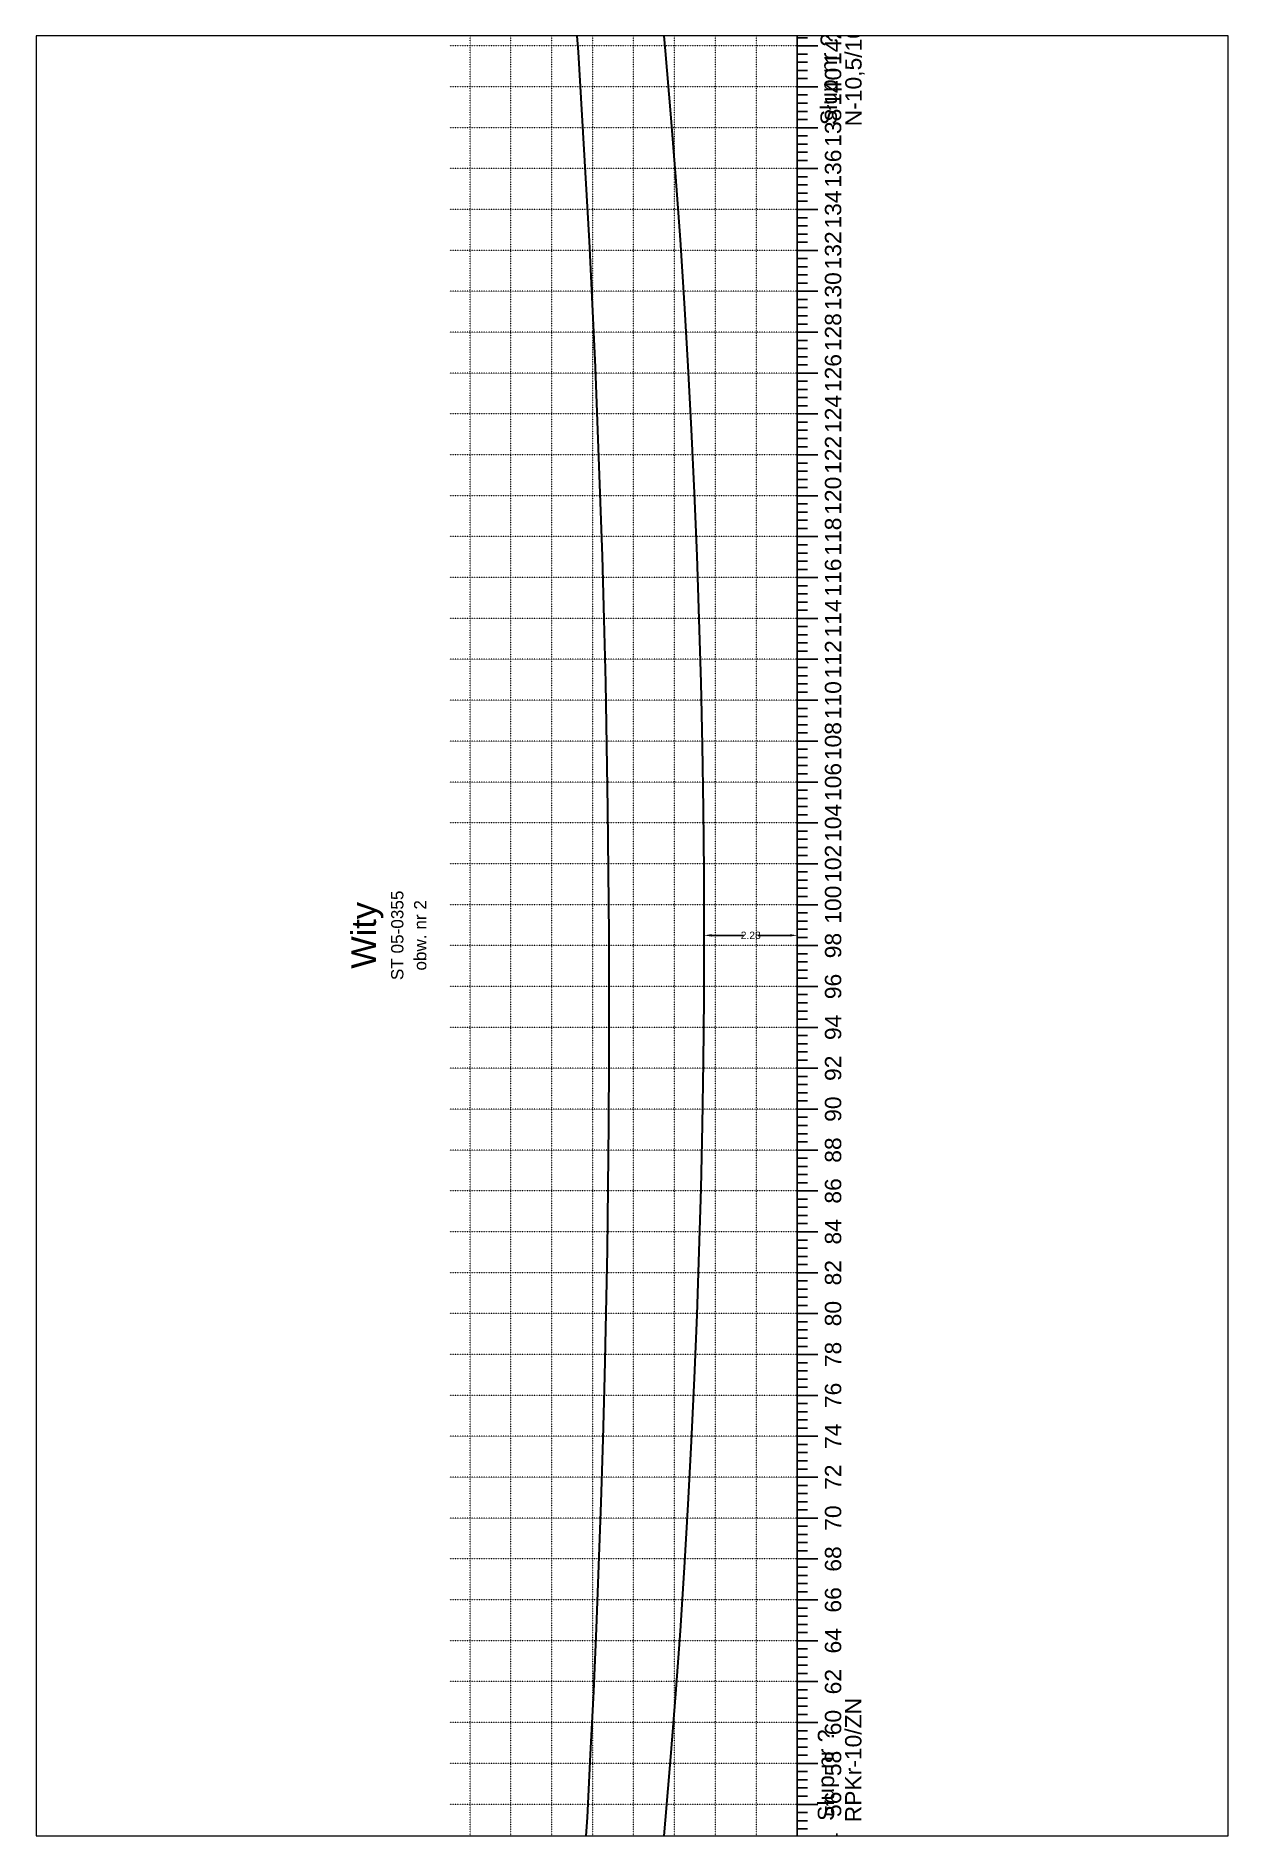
# Paper-space layout '3' of a CAD drawing. Header units: inches, sheet in millimetres. Extents: x 0 to 190, y 1 to 287.
# The model-space entities are those that its viewports show. They can reach past a viewport. Long polylines and large blocks are cut down to what shows.
import ezdxf
from ezdxf.enums import TextEntityAlignment as Align

# ---------------------------------------------------------------- set-up
doc = ezdxf.new("R2010")
doc.units = ezdxf.units.IN
doc.header["$MEASUREMENT"] = 0
doc.linetypes.add('ACAD_ISO07W100', pattern=[3, 0, -3])
doc.layers.add('ramka', color=7, linetype='Continuous', plot=False)
doc.styles.get("Standard").update_dxf_attribs({"font": 'arial.ttf'})
doc.dimstyles.get("Standard").update_dxf_attribs({"dimtxt": 0.25, "dimasz": 0.18, "dimexe": 0.18, "dimexo": 0.0625, "dimgap": -0.09, "dimtad": 0, "dimtih": 1, "dimtoh": 1, "dimzin": 0, "dimdsep": 46, "dimtxsty": 'Standard', "dimcen": 0.09, "dimadec": 0, "dimazin": 0, "dimtfac": 1, "dimtofl": 0, "dimtmove": 0, "dimatfit": 3, "dimfxl": 1, "dimtolj": 1, "dimtzin": 0, "dimarcsym": 0})

# ---------------------------------------------------------------- blocks, each defined once
blk = doc.blocks.new('*D3')
at = {"color": 0, "lineweight": -2}
for p, q in [((-666.797, 1343.732), (-666.797, 1343.857)), ((-664.522, 1343.582), (-664.522, 1343.857)), ((-666.617, 1343.677), (-665.839, 1343.677)), ((-664.702, 1343.677), (-665.479, 1343.677))]:
    blk.add_line(p, q, dxfattribs=at)
at = {"color": 0}
for points in [[(-666.617, 1343.707), (-666.617, 1343.647), (-666.797, 1343.677)], [(-664.702, 1343.707), (-664.702, 1343.647), (-664.522, 1343.677)]]:
    blk.add_solid(points, dxfattribs=at)
at = {"layer": 'Defpoints', "color": 0}
for p in [(-666.797, 1343.669), (-664.522, 1343.677), (-664.522, 1343.519)]:
    blk.add_point(p, dxfattribs=at)
at = {"color": 0, "lineweight": 25, "insert": (-665.659, 1343.677), "char_height": 0.18, "attachment_point": 5}
blk.add_mtext('\\A1;2.28', dxfattribs=at)

msp = doc.modelspace()

# ---------------------------------------------------------------- linework, layer by layer
for p, q in [((-664.522, 1294.427), (-664.522, 1392.927)), ((-664.522, 1365.827), (-664.272, 1365.827)), ((-664.522, 1365.627), (-664.272, 1365.627)), ((-664.522, 1365.427), (-664.022, 1365.427)), ((-664.522, 1365.227), (-664.272, 1365.227)), ((-664.522, 1365.027), (-664.272, 1365.027)), ((-664.522, 1364.827), (-664.272, 1364.827)), ((-664.522, 1364.627), (-664.272, 1364.627)), ((-664.522, 1364.427), (-664.022, 1364.427)), ((-664.522, 1364.227), (-664.272, 1364.227)), ((-664.522, 1364.027), (-664.272, 1364.027)), ((-664.522, 1363.827), (-664.272, 1363.827)), ((-664.522, 1363.627), (-664.272, 1363.627)), ((-664.522, 1363.427), (-664.022, 1363.427)), ((-664.522, 1363.227), (-664.272, 1363.227)), ((-664.522, 1363.027), (-664.272, 1363.027)), ((-664.522, 1362.827), (-664.272, 1362.827)), ((-664.522, 1362.627), (-664.272, 1362.627)), ((-664.522, 1362.427), (-664.022, 1362.427)), ((-664.522, 1362.227), (-664.272, 1362.227)), ((-664.522, 1362.027), (-664.272, 1362.027)), ((-664.522, 1361.827), (-664.272, 1361.827)), ((-664.522, 1361.627), (-664.272, 1361.627)), ((-664.522, 1361.427), (-664.022, 1361.427)), ((-664.522, 1361.227), (-664.272, 1361.227)), ((-664.522, 1361.027), (-664.272, 1361.027)), ((-664.522, 1360.827), (-664.272, 1360.827)), ((-664.522, 1360.627), (-664.272, 1360.627)), ((-664.522, 1360.427), (-664.022, 1360.427)), ((-664.522, 1360.227), (-664.272, 1360.227)), ((-664.522, 1360.027), (-664.272, 1360.027)), ((-664.522, 1359.827), (-664.272, 1359.827)), ((-664.522, 1359.627), (-664.272, 1359.627)), ((-664.522, 1359.427), (-664.022, 1359.427)), ((-664.522, 1359.227), (-664.272, 1359.227)), ((-664.522, 1359.027), (-664.272, 1359.027)), ((-664.522, 1358.827), (-664.272, 1358.827)), ((-664.522, 1358.627), (-664.272, 1358.627)), ((-664.522, 1358.427), (-664.022, 1358.427)), ((-664.522, 1358.227), (-664.272, 1358.227)), ((-664.522, 1358.027), (-664.272, 1358.027)), ((-664.522, 1357.827), (-664.272, 1357.827)), ((-664.522, 1357.627), (-664.272, 1357.627)), ((-664.522, 1357.427), (-664.022, 1357.427)), ((-664.522, 1357.227), (-664.272, 1357.227)), ((-664.522, 1357.027), (-664.272, 1357.027)), ((-664.522, 1356.827), (-664.272, 1356.827)), ((-664.522, 1356.627), (-664.272, 1356.627)), ((-664.522, 1356.427), (-664.022, 1356.427)), ((-664.522, 1356.227), (-664.272, 1356.227)), ((-664.522, 1356.027), (-664.272, 1356.027)), ((-664.522, 1355.827), (-664.272, 1355.827)), ((-664.522, 1355.627), (-664.272, 1355.627)), ((-664.522, 1355.427), (-664.022, 1355.427)), ((-664.522, 1355.227), (-664.272, 1355.227)), ((-664.522, 1355.027), (-664.272, 1355.027)), ((-664.522, 1354.827), (-664.272, 1354.827)), ((-664.522, 1354.627), (-664.272, 1354.627)), ((-664.522, 1354.427), (-664.022, 1354.427)), ((-664.522, 1354.227), (-664.272, 1354.227)), ((-664.522, 1354.027), (-664.272, 1354.027)), ((-664.522, 1353.827), (-664.272, 1353.827)), ((-664.522, 1353.627), (-664.272, 1353.627)), ((-664.522, 1353.427), (-664.022, 1353.427)), ((-664.522, 1353.227), (-664.272, 1353.227)), ((-664.522, 1353.027), (-664.272, 1353.027)), ((-664.522, 1352.827), (-664.272, 1352.827)), ((-664.522, 1352.627), (-664.272, 1352.627)), ((-664.522, 1352.427), (-664.022, 1352.427)), ((-664.522, 1352.227), (-664.272, 1352.227)), ((-664.522, 1352.027), (-664.272, 1352.027)), ((-664.522, 1351.827), (-664.272, 1351.827)), ((-664.522, 1351.627), (-664.272, 1351.627)), ((-664.522, 1351.427), (-664.022, 1351.427)), ((-664.522, 1351.227), (-664.272, 1351.227)), ((-664.522, 1351.027), (-664.272, 1351.027)), ((-664.522, 1350.827), (-664.272, 1350.827)), ((-664.522, 1350.627), (-664.272, 1350.627)), ((-664.522, 1350.427), (-664.022, 1350.427)), ((-664.522, 1350.227), (-664.272, 1350.227)), ((-664.522, 1350.027), (-664.272, 1350.027)), ((-664.522, 1349.827), (-664.272, 1349.827)), ((-664.522, 1349.627), (-664.272, 1349.627)), ((-664.522, 1349.427), (-664.022, 1349.427)), ((-664.522, 1349.227), (-664.272, 1349.227)), ((-664.522, 1349.027), (-664.272, 1349.027)), ((-664.522, 1348.827), (-664.272, 1348.827)), ((-664.522, 1348.627), (-664.272, 1348.627)), ((-664.522, 1348.427), (-664.022, 1348.427)), ((-664.522, 1348.227), (-664.272, 1348.227)), ((-664.522, 1348.027), (-664.272, 1348.027)), ((-664.522, 1347.827), (-664.272, 1347.827)), ((-664.522, 1347.627), (-664.272, 1347.627)), ((-664.522, 1347.427), (-664.022, 1347.427)), ((-664.522, 1347.227), (-664.272, 1347.227)), ((-664.522, 1347.027), (-664.272, 1347.027)), ((-664.522, 1346.827), (-664.272, 1346.827)), ((-664.522, 1346.627), (-664.272, 1346.627)), ((-664.522, 1346.427), (-664.022, 1346.427)), ((-664.522, 1346.227), (-664.272, 1346.227)), ((-664.522, 1346.027), (-664.272, 1346.027)), ((-664.522, 1345.827), (-664.272, 1345.827)), ((-664.522, 1345.627), (-664.272, 1345.627)), ((-664.522, 1345.427), (-664.022, 1345.427)), ((-664.522, 1345.227), (-664.272, 1345.227)), ((-664.522, 1345.027), (-664.272, 1345.027)), ((-664.522, 1344.827), (-664.272, 1344.827)), ((-664.522, 1344.627), (-664.272, 1344.627)), ((-664.522, 1344.427), (-664.022, 1344.427)), ((-664.522, 1344.227), (-664.272, 1344.227)), ((-664.522, 1344.027), (-664.272, 1344.027)), ((-664.522, 1343.827), (-664.272, 1343.827)), ((-664.522, 1343.627), (-664.272, 1343.627)), ((-664.522, 1343.427), (-664.022, 1343.427)), ((-664.522, 1343.227), (-664.272, 1343.227)), ((-664.522, 1343.027), (-664.272, 1343.027)), ((-664.522, 1342.827), (-664.272, 1342.827)), ((-664.522, 1342.627), (-664.272, 1342.627)), ((-664.522, 1342.427), (-664.022, 1342.427)), ((-664.522, 1342.227), (-664.272, 1342.227)), ((-664.522, 1342.027), (-664.272, 1342.027)), ((-664.522, 1341.827), (-664.272, 1341.827)), ((-664.522, 1341.627), (-664.272, 1341.627)), ((-664.522, 1341.427), (-664.022, 1341.427)), ((-664.522, 1341.227), (-664.272, 1341.227)), ((-664.522, 1341.027), (-664.272, 1341.027)), ((-664.522, 1340.827), (-664.272, 1340.827)), ((-664.522, 1340.627), (-664.272, 1340.627)), ((-664.522, 1340.427), (-664.022, 1340.427)), ((-664.522, 1340.227), (-664.272, 1340.227)), ((-664.522, 1340.027), (-664.272, 1340.027)), ((-664.522, 1339.827), (-664.272, 1339.827)), ((-664.522, 1339.627), (-664.272, 1339.627)), ((-664.522, 1339.427), (-664.022, 1339.427)), ((-664.522, 1339.227), (-664.272, 1339.227)), ((-664.522, 1339.027), (-664.272, 1339.027)), ((-664.522, 1338.827), (-664.272, 1338.827)), ((-664.522, 1338.627), (-664.272, 1338.627)), ((-664.522, 1338.427), (-664.022, 1338.427)), ((-664.522, 1338.227), (-664.272, 1338.227)), ((-664.522, 1338.027), (-664.272, 1338.027)), ((-664.522, 1337.827), (-664.272, 1337.827)), ((-664.522, 1337.627), (-664.272, 1337.627)), ((-664.522, 1337.427), (-664.022, 1337.427)), ((-664.522, 1337.227), (-664.272, 1337.227)), ((-664.522, 1337.027), (-664.272, 1337.027)), ((-664.522, 1336.827), (-664.272, 1336.827)), ((-664.522, 1336.627), (-664.272, 1336.627)), ((-664.522, 1336.427), (-664.022, 1336.427)), ((-664.522, 1336.227), (-664.272, 1336.227)), ((-664.522, 1336.027), (-664.272, 1336.027)), ((-664.522, 1335.827), (-664.272, 1335.827)), ((-664.522, 1335.627), (-664.272, 1335.627)), ((-664.522, 1335.427), (-664.022, 1335.427)), ((-664.522, 1335.227), (-664.272, 1335.227)), ((-664.522, 1335.027), (-664.272, 1335.027)), ((-664.522, 1334.827), (-664.272, 1334.827)), ((-664.522, 1334.627), (-664.272, 1334.627)), ((-664.522, 1334.427), (-664.022, 1334.427)), ((-664.522, 1334.227), (-664.272, 1334.227)), ((-664.522, 1334.027), (-664.272, 1334.027)), ((-664.522, 1333.827), (-664.272, 1333.827)), ((-664.522, 1333.627), (-664.272, 1333.627)), ((-664.522, 1333.427), (-664.022, 1333.427)), ((-664.522, 1333.227), (-664.272, 1333.227)), ((-664.522, 1333.027), (-664.272, 1333.027)), ((-664.522, 1332.827), (-664.272, 1332.827)), ((-664.522, 1332.627), (-664.272, 1332.627)), ((-664.522, 1332.427), (-664.022, 1332.427)), ((-664.522, 1332.227), (-664.272, 1332.227)), ((-664.522, 1332.027), (-664.272, 1332.027)), ((-664.522, 1331.827), (-664.272, 1331.827)), ((-664.522, 1331.627), (-664.272, 1331.627)), ((-664.522, 1331.427), (-664.022, 1331.427)), ((-664.522, 1331.227), (-664.272, 1331.227)), ((-664.522, 1331.027), (-664.272, 1331.027)), ((-664.522, 1330.827), (-664.272, 1330.827)), ((-664.522, 1330.627), (-664.272, 1330.627)), ((-664.522, 1330.427), (-664.022, 1330.427)), ((-664.522, 1330.227), (-664.272, 1330.227)), ((-664.522, 1330.027), (-664.272, 1330.027)), ((-664.522, 1329.827), (-664.272, 1329.827)), ((-664.522, 1329.627), (-664.272, 1329.627)), ((-664.522, 1329.427), (-664.022, 1329.427)), ((-664.522, 1329.227), (-664.272, 1329.227)), ((-664.522, 1329.027), (-664.272, 1329.027)), ((-664.522, 1328.827), (-664.272, 1328.827)), ((-664.522, 1328.627), (-664.272, 1328.627)), ((-664.522, 1328.427), (-664.022, 1328.427)), ((-664.522, 1328.227), (-664.272, 1328.227)), ((-664.522, 1328.027), (-664.272, 1328.027)), ((-664.522, 1327.827), (-664.272, 1327.827)), ((-664.522, 1327.627), (-664.272, 1327.627)), ((-664.522, 1327.427), (-664.022, 1327.427)), ((-664.522, 1327.227), (-664.272, 1327.227)), ((-664.522, 1327.027), (-664.272, 1327.027)), ((-664.522, 1326.827), (-664.272, 1326.827)), ((-664.522, 1326.627), (-664.272, 1326.627)), ((-664.522, 1326.427), (-664.022, 1326.427)), ((-664.522, 1326.227), (-664.272, 1326.227)), ((-664.522, 1326.027), (-664.272, 1326.027)), ((-664.522, 1325.827), (-664.272, 1325.827)), ((-664.522, 1325.627), (-664.272, 1325.627)), ((-664.522, 1325.427), (-664.022, 1325.427)), ((-664.522, 1325.227), (-664.272, 1325.227)), ((-664.522, 1325.027), (-664.272, 1325.027)), ((-664.522, 1324.827), (-664.272, 1324.827)), ((-664.522, 1324.627), (-664.272, 1324.627)), ((-664.522, 1324.427), (-664.022, 1324.427)), ((-664.522, 1324.227), (-664.272, 1324.227)), ((-664.522, 1324.027), (-664.272, 1324.027)), ((-664.522, 1323.827), (-664.272, 1323.827)), ((-664.522, 1323.627), (-664.272, 1323.627)), ((-664.522, 1323.427), (-664.022, 1323.427)), ((-664.522, 1323.227), (-664.272, 1323.227)), ((-664.522, 1323.027), (-664.272, 1323.027)), ((-664.522, 1322.827), (-664.272, 1322.827)), ((-664.522, 1322.627), (-664.272, 1322.627)), ((-664.522, 1322.427), (-664.022, 1322.427)), ((-664.522, 1322.227), (-664.272, 1322.227)), ((-664.522, 1322.027), (-664.272, 1322.027)), ((-664.522, 1321.827), (-664.272, 1321.827)), ((-664.522, 1321.627), (-664.272, 1321.627))]:
    msp.add_line(p, q)
at = {"linetype": 'ACAD_ISO07W100', "lineweight": 15, "ltscale": 0.1}
for p, q in [((-672.522, 1294.427), (-672.522, 1392.427)), ((-671.522, 1294.427), (-671.522, 1392.427)), ((-670.522, 1294.427), (-670.522, 1392.427)), ((-669.522, 1294.427), (-669.522, 1392.427)), ((-668.522, 1294.427), (-668.522, 1392.427)), ((-667.522, 1294.427), (-667.522, 1392.427)), ((-666.522, 1294.427), (-666.522, 1392.427)), ((-665.522, 1294.427), (-665.522, 1392.427)), ((-664.522, 1294.427), (-664.522, 1392.427)), ((-664.522, 1365.427), (-673.022, 1365.427)), ((-664.522, 1364.427), (-673.022, 1364.427)), ((-664.522, 1363.427), (-673.022, 1363.427)), ((-664.522, 1362.427), (-673.022, 1362.427)), ((-664.522, 1361.427), (-673.022, 1361.427)), ((-664.522, 1360.427), (-673.022, 1360.427)), ((-664.522, 1359.427), (-673.022, 1359.427)), ((-664.522, 1358.427), (-673.022, 1358.427)), ((-664.522, 1357.427), (-673.022, 1357.427)), ((-664.522, 1356.427), (-673.022, 1356.427)), ((-664.522, 1355.427), (-673.022, 1355.427)), ((-664.522, 1354.427), (-673.022, 1354.427)), ((-664.522, 1353.427), (-673.022, 1353.427)), ((-664.522, 1352.427), (-673.022, 1352.427)), ((-664.522, 1351.427), (-673.022, 1351.427)), ((-664.522, 1350.427), (-673.022, 1350.427)), ((-664.522, 1349.427), (-673.022, 1349.427)), ((-664.522, 1348.427), (-673.022, 1348.427)), ((-664.522, 1347.427), (-673.022, 1347.427)), ((-664.522, 1346.427), (-673.022, 1346.427)), ((-664.522, 1345.427), (-673.022, 1345.427)), ((-664.522, 1344.427), (-673.022, 1344.427)), ((-664.522, 1343.427), (-673.022, 1343.427)), ((-664.522, 1342.427), (-673.022, 1342.427)), ((-664.522, 1341.427), (-673.022, 1341.427)), ((-664.522, 1340.427), (-673.022, 1340.427)), ((-664.522, 1339.427), (-673.022, 1339.427)), ((-664.522, 1338.427), (-673.022, 1338.427)), ((-664.522, 1337.427), (-673.022, 1337.427)), ((-664.522, 1336.427), (-673.022, 1336.427)), ((-664.522, 1335.427), (-673.022, 1335.427)), ((-664.522, 1334.427), (-673.022, 1334.427)), ((-664.522, 1333.427), (-673.022, 1333.427)), ((-664.522, 1332.427), (-673.022, 1332.427)), ((-664.522, 1331.427), (-673.022, 1331.427)), ((-664.522, 1330.427), (-673.022, 1330.427)), ((-664.522, 1329.427), (-673.022, 1329.427)), ((-664.522, 1328.427), (-673.022, 1328.427)), ((-664.522, 1327.427), (-673.022, 1327.427)), ((-664.522, 1326.427), (-673.022, 1326.427)), ((-664.522, 1325.427), (-673.022, 1325.427)), ((-664.522, 1324.427), (-673.022, 1324.427)), ((-664.522, 1323.427), (-673.022, 1323.427)), ((-664.522, 1322.427), (-673.022, 1322.427))]:
    msp.add_line(p, q, dxfattribs=at)
at = {"lineweight": 30}
msp.add_arc((-1032.934, 1341.847), 363.816, 352.51069, 8.07099, dxfattribs=at)
at = {"color": 3, "lineweight": 30}
msp.add_arc((-915.509, 1343.677), 248.712, 348.57881, 11.42119, dxfattribs=at)
at = {"layer": 'ramka'}
msp.add_line((-664.522, 1294.427), (-664.522, 1343.677), dxfattribs=at)

# ---------------------------------------------------------------- texts
for s, p in [('N-10,5/10/E', (-662.948, 1363.461)), ('Słup nr ?', (-663.553, 1363.492)), ('RPKr-10/ZN', (-662.953, 1321.987)), ('Słup nr ?', (-663.62, 1322.021))]:
    msp.add_text(s, height=0.4, rotation=90).set_placement(p)
for s, height, p in [('142', 0.4, (-663.446, 1365.427)), ('140', 0.4, (-663.446, 1364.427)), ('138', 0.4, (-663.446, 1363.427)), ('136', 0.4, (-663.446, 1362.427)), ('134', 0.4, (-663.446, 1361.427)), ('132', 0.4, (-663.446, 1360.427)), ('130', 0.4, (-663.446, 1359.427)), ('128', 0.4, (-663.446, 1358.427)), ('126', 0.4, (-663.446, 1357.427)), ('124', 0.4, (-663.446, 1356.427)), ('122', 0.4, (-663.446, 1355.427)), ('120', 0.4, (-663.446, 1354.427)), ('118', 0.4, (-663.446, 1353.427)), ('116', 0.4, (-663.446, 1352.427)), ('114', 0.4, (-663.446, 1351.427)), ('112', 0.4, (-663.446, 1350.427)), ('110', 0.4, (-663.446, 1349.427)), ('108', 0.4, (-663.446, 1348.427)), ('106', 0.4, (-663.446, 1347.427)), ('104', 0.4, (-663.446, 1346.427)), ('102', 0.4, (-663.446, 1345.427)), ('ST 05-0355', 0.3, (-674.152, 1343.677)), ('100', 0.4, (-663.446, 1344.427)), ('Wity', 0.6, (-674.822, 1343.677)), ('obw. nr 2', 0.3, (-673.592, 1343.677)), ('98', 0.4, (-663.446, 1343.427)), ('96', 0.4, (-663.446, 1342.427)), ('94', 0.4, (-663.446, 1341.427)), ('92', 0.4, (-663.446, 1340.427)), ('90', 0.4, (-663.446, 1339.427)), ('88', 0.4, (-663.446, 1338.427)), ('86', 0.4, (-663.446, 1337.427)), ('84', 0.4, (-663.446, 1336.427)), ('82', 0.4, (-663.446, 1335.427)), ('80', 0.4, (-663.446, 1334.427)), ('78', 0.4, (-663.446, 1333.427)), ('76', 0.4, (-663.446, 1332.427)), ('74', 0.4, (-663.446, 1331.427)), ('72', 0.4, (-663.446, 1330.427)), ('70', 0.4, (-663.446, 1329.427)), ('68', 0.4, (-663.446, 1328.427)), ('66', 0.4, (-663.446, 1327.427)), ('64', 0.4, (-663.446, 1326.427)), ('62', 0.4, (-663.446, 1325.427)), ('60', 0.4, (-663.446, 1324.427)), ('58', 0.4, (-663.446, 1323.427)), ('56', 0.4, (-663.446, 1322.427)), ('54', 0.4, (-663.446, 1321.427))]:
    msp.add_text(s, height=height, rotation=90).set_placement(p, align=Align.CENTER)

# ---------------------------------------------------------------- dimensions: what is measured, and where the dimension line sits
at = {"lineweight": 25}
dim = msp.add_linear_dim(base=(-664.522, 1343.677), p1=(-666.797, 1343.669), p2=(-664.522, 1343.519), angle=180, text='2.28', dimstyle='Standard', dxfattribs=at)
dim.commit()
dim.dimension.update_dxf_attribs({"geometry": '*D3', "text_midpoint": (-665.659, 1343.677)})

psp = doc.layouts.new('3')

# ---------------------------------------------------------------- viewports
at = {"layer": '0', "lineweight": 25}
psp.add_viewport(center=(95.09, 143.8), size=(189.45, 286.11), view_center_point=(-668.562, 1343.662), view_height=44.0169, dxfattribs=at)

doc.saveas('drawing.dxf')
